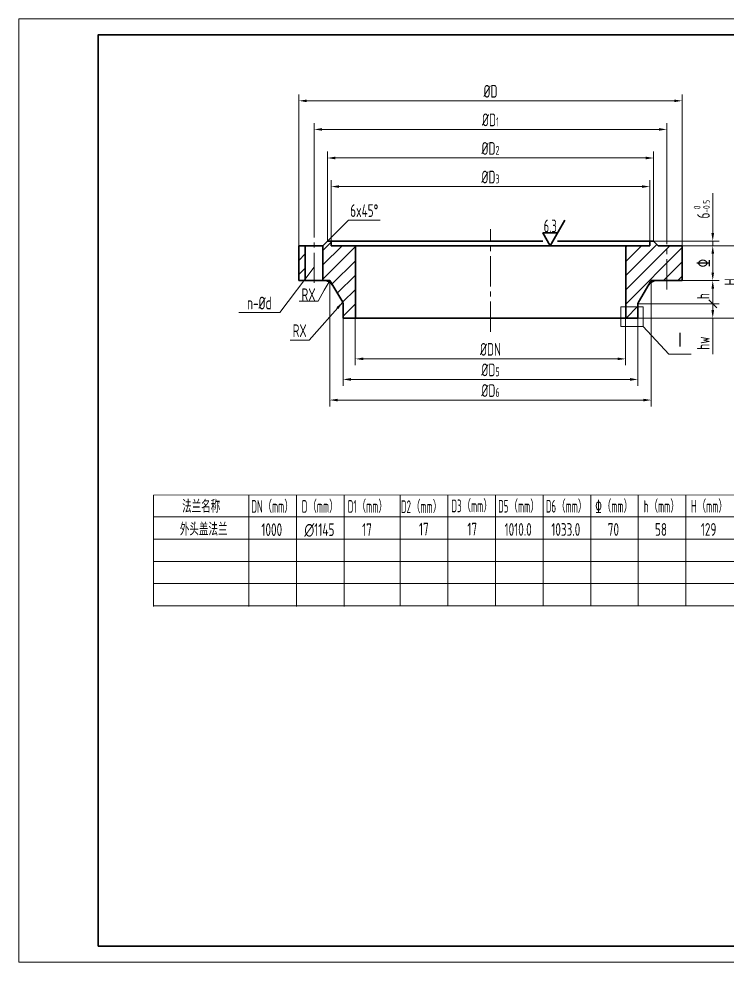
# Model space of a CAD drawing. Header units: millimetres. Extents: x 2135 to 2555, y 1580 to 1877.
# Drawn here: x 2135.2 to 2358.3, y 1579.8 to 1876.8 of the extents above; entities that cross this region are included whole.
import ezdxf
from ezdxf.enums import TextEntityAlignment as Align

# ---------------------------------------------------------------- set-up
doc = ezdxf.new("R2010")
doc.units = ezdxf.units.MM
doc.linetypes.add('CENTER2', pattern=[28.575, 19.05, -3.175, 3.175, -3.175])
doc.linetypes.add('PHANTOM2', pattern=[31.75, 15.875, -3.175, 3.175, -3.175, 3.175, -3.175])
for name, color, linetype, lineweight in [('1粗实线', 7, 'Continuous', 30), ('2细实线', 3, 'Continuous', 18), ('3中心线', 1, 'CENTER2', 18), ('5双点划线', 2, 'PHANTOM2', 20), ('6剖面线', 6, 'Continuous', 20), ('7文本', 2, 'Continuous', 18), ('8标注', 3, 'Continuous', 18), ('9图表', 4, 'Continuous', 18)]:
    doc.layers.add(name, color=color, linetype=linetype, lineweight=lineweight)
doc.styles.add('lanpec', font='bpec_e.shx', dxfattribs={"width": 0.75, "bigfont": 'hztxt.shx'})
doc.styles.add('lanpec-dim', font='bpec_e.shx', dxfattribs={"width": 0.75})
doc.dimstyles.new('lanpec', dxfattribs={"dimtxt": 4, "dimasz": 2.5, "dimexe": 2, "dimexo": 0, "dimgap": 1, "dimtad": 1, "dimrnd": 0.01, "dimdsep": 46, "dimtxsty": 'lanpec', "dimcen": 0, "dimclrd": 256, "dimclre": 256, "dimclrt": 256, "dimadec": 1, "dimazin": 2, "dimtfac": 1, "dimtmove": 0, "dimatfit": 3, "dimfxl": 1, "dimtfill": 1, "dimlwd": -1, "dimlwe": -1, "dimarcsym": 1})
pattern_1 = [(45, (-42550.552, -17518.676), (-2.24506403, 2.24506403), [])]

# ---------------------------------------------------------------- blocks, each defined once
blk = doc.blocks.new('A3')
at = {"layer": '1粗实线'}
blk.add_lwpolyline([(-395, 5), (-5, 5), (-5, 292), (-395, 292)], close=True, dxfattribs=at)
at = {"layer": '9图表'}
blk.add_lwpolyline([(-420, 0), (0, 0), (0, 297), (-420, 297)], close=True, dxfattribs=at)
blk = doc.blocks.new('*D12')
at = {"layer": '8标注', "transparency": 16777216}
for p, q in [((2344.13, 1805.35), (2364.43, 1805.35)), ((2362.43, 1785.05), (2362.43, 1802.85)), ((2330.21, 1782.55), (2364.43, 1782.55))]:
    blk.add_line(p, q, dxfattribs=at)
for points in [[(2362.02, 1802.85), (2362.85, 1802.85), (2362.43, 1805.35)], [(2362.02, 1785.05), (2362.85, 1785.05), (2362.43, 1782.55)]]:
    blk.add_solid(points, dxfattribs=at)
at = {"layer": 'Defpoints', "color": 0, "transparency": 16777216}
for p in [(2344.13, 1805.35), (2362.43, 1805.35), (2330.21, 1782.55)]:
    blk.add_point(p, dxfattribs=at)
at = {"layer": '8标注', "transparency": 16777216, "insert": (2359.43, 1793.95), "char_height": 4, "attachment_point": 5, "rotation": 90, "style": 'lanpec', "bg_fill": 3, "box_fill_scale": 1.1, "bg_fill_color": 256, "bg_fill_true_color": 13158600, "bg_fill_transparency": 0}
blk.add_mtext('H', dxfattribs=at)
blk = doc.blocks.new('*D13')
at = {"layer": '8标注', "transparency": 16777216}
for p, q in [((2232.37, 1806.79), (2232.37, 1834.96)), ((2332.63, 1832.96), (2234.87, 1832.96)), ((2335.13, 1806.79), (2335.13, 1834.96))]:
    blk.add_line(p, q, dxfattribs=at)
for points in [[(2234.87, 1833.37), (2234.87, 1832.54), (2232.37, 1832.96)], [(2332.63, 1833.37), (2332.63, 1832.54), (2335.13, 1832.96)]]:
    blk.add_solid(points, dxfattribs=at)
at = {"layer": 'Defpoints', "color": 0, "transparency": 16777216}
for p in [(2232.37, 1832.96), (2232.37, 1806.79), (2335.13, 1806.79)]:
    blk.add_point(p, dxfattribs=at)
at = {"layer": '8标注', "transparency": 16777216, "insert": (2283.75, 1835.96), "char_height": 4, "attachment_point": 5, "style": 'lanpec', "bg_fill": 3, "box_fill_scale": 1.1, "bg_fill_color": 256, "bg_fill_true_color": 13158600, "bg_fill_transparency": 0}
blk.add_mtext('%%CD{\\H0.7x;\\S^ 2;}', dxfattribs=at)
blk = doc.blocks.new('*D14')
at = {"layer": '8标注', "transparency": 16777216}
for p, q in [((2233.57, 1806.79), (2233.57, 1825.96)), ((2331.43, 1823.96), (2236.07, 1823.96)), ((2333.93, 1806.79), (2333.93, 1825.96))]:
    blk.add_line(p, q, dxfattribs=at)
for points in [[(2236.07, 1824.37), (2236.07, 1823.54), (2233.57, 1823.96)], [(2331.43, 1824.37), (2331.43, 1823.54), (2333.93, 1823.96)]]:
    blk.add_solid(points, dxfattribs=at)
at = {"layer": 'Defpoints', "color": 0, "transparency": 16777216}
for p in [(2233.57, 1823.96), (2233.57, 1806.79), (2333.93, 1806.79)]:
    blk.add_point(p, dxfattribs=at)
at = {"layer": '8标注', "transparency": 16777216, "insert": (2283.75, 1826.96), "char_height": 4, "attachment_point": 5, "style": 'lanpec', "bg_fill": 3, "box_fill_scale": 1.1, "bg_fill_color": 256, "bg_fill_true_color": 13158600, "bg_fill_transparency": 0}
blk.add_mtext('%%CD{\\H0.7x;\\S^ 3;}', dxfattribs=at)
blk = doc.blocks.new('*D15')
at = {"layer": '8标注', "transparency": 16777216}
for p, q in [((2223.37, 1805.35), (2223.37, 1852.96)), ((2225.87, 1850.96), (2341.63, 1850.96)), ((2344.13, 1805.35), (2344.13, 1852.96))]:
    blk.add_line(p, q, dxfattribs=at)
for points in [[(2225.87, 1851.37), (2225.87, 1850.54), (2223.37, 1850.96)], [(2341.63, 1851.37), (2341.63, 1850.54), (2344.13, 1850.96)]]:
    blk.add_solid(points, dxfattribs=at)
at = {"layer": 'Defpoints', "color": 0, "transparency": 16777216}
for p in [(2344.13, 1850.96), (2223.37, 1805.35), (2344.13, 1805.35)]:
    blk.add_point(p, dxfattribs=at)
at = {"layer": '8标注', "transparency": 16777216, "insert": (2283.75, 1853.96), "char_height": 4, "attachment_point": 5, "style": 'lanpec', "bg_fill": 3, "box_fill_scale": 1.1, "bg_fill_color": 256, "bg_fill_true_color": 13158600, "bg_fill_transparency": 0}
blk.add_mtext('%%CD', dxfattribs=at)
blk = doc.blocks.new('*D16')
at = {"layer": '8标注', "transparency": 16777216}
for p, q in [((2228.17, 1807.98), (2228.17, 1843.96)), ((2230.67, 1841.96), (2336.83, 1841.96)), ((2339.33, 1807.56), (2339.33, 1843.96))]:
    blk.add_line(p, q, dxfattribs=at)
for points in [[(2230.67, 1842.37), (2230.67, 1841.54), (2228.17, 1841.96)], [(2336.83, 1842.37), (2336.83, 1841.54), (2339.33, 1841.96)]]:
    blk.add_solid(points, dxfattribs=at)
at = {"layer": 'Defpoints', "color": 0, "transparency": 16777216}
for p in [(2339.33, 1841.96), (2228.17, 1807.98), (2339.33, 1807.56)]:
    blk.add_point(p, dxfattribs=at)
at = {"layer": '8标注', "transparency": 16777216, "insert": (2283.75, 1844.96), "char_height": 4, "attachment_point": 5, "style": 'lanpec', "bg_fill": 3, "box_fill_scale": 1.1, "bg_fill_color": 256, "bg_fill_true_color": 13158600, "bg_fill_transparency": 0}
blk.add_mtext('%%CD{\\H0.7x;\\S^ 1;}', dxfattribs=at)
blk = doc.blocks.new('*D17')
at = {"layer": '8标注', "transparency": 16777216}
for p, q in [((2233.1, 1794.35), (2233.1, 1754.74)), ((2334.41, 1794.35), (2334.41, 1754.74)), ((2235.6, 1756.74), (2331.91, 1756.74))]:
    blk.add_line(p, q, dxfattribs=at)
for points in [[(2235.6, 1757.15), (2235.6, 1756.32), (2233.1, 1756.74)], [(2331.91, 1757.15), (2331.91, 1756.32), (2334.41, 1756.74)]]:
    blk.add_solid(points, dxfattribs=at)
at = {"layer": 'Defpoints', "color": 0, "transparency": 16777216}
for p in [(2233.1, 1794.35), (2334.41, 1794.35), (2334.41, 1756.74)]:
    blk.add_point(p, dxfattribs=at)
at = {"layer": '8标注', "transparency": 16777216, "insert": (2283.75, 1759.74), "char_height": 4, "attachment_point": 5, "style": 'lanpec', "bg_fill": 3, "box_fill_scale": 1.1, "bg_fill_color": 256, "bg_fill_true_color": 13158600, "bg_fill_transparency": 0}
blk.add_mtext('%%CD{\\H0.7x;\\S^ 6;}', dxfattribs=at)
blk = doc.blocks.new('_Oblique')
at = {"color": 0, "linetype": 'ByBlock', "lineweight": -2}
blk.add_line((-0.5, -0.5), (0.5, 0.5), dxfattribs=at)
blk = doc.blocks.new('*D18')
at = {"layer": '8标注', "transparency": 16777216}
for p, q in [((2344.13, 1794.35), (2355.76, 1794.35)), ((2353.76, 1787.05), (2353.76, 1791.85)), ((2330.21, 1787.05), (2355.76, 1787.05))]:
    blk.add_line(p, q, dxfattribs=at)
blk.add_solid([(2353.35, 1791.85), (2354.18, 1791.85), (2353.76, 1794.35)], dxfattribs=at)
at = {"layer": 'Defpoints', "color": 0, "transparency": 16777216}
for p in [(2344.13, 1794.35), (2353.76, 1794.35), (2330.21, 1787.05)]:
    blk.add_point(p, dxfattribs=at)
at = {"layer": '8标注', "transparency": 16777216, "xscale": 2.5, "yscale": 2.5, "zscale": 2.5, "rotation": 270}
blk.add_blockref('_Oblique', (2353.76, 1787.05), dxfattribs=at)
at = {"layer": '8标注', "transparency": 16777216, "insert": (2350.76, 1789.45), "char_height": 4, "attachment_point": 5, "rotation": 90, "style": 'lanpec', "bg_fill": 3, "box_fill_scale": 1.1, "bg_fill_color": 256, "bg_fill_true_color": 13158600, "bg_fill_transparency": 0}
blk.add_mtext('h', dxfattribs=at)
blk = doc.blocks.new('*D19')
at = {"layer": '8标注', "transparency": 16777216}
for p, q in [((2241.17, 1782.55), (2241.17, 1767.71)), ((2326.33, 1782.55), (2326.33, 1767.71)), ((2243.67, 1769.71), (2323.83, 1769.71))]:
    blk.add_line(p, q, dxfattribs=at)
for points in [[(2243.67, 1770.13), (2243.67, 1769.3), (2241.17, 1769.71)], [(2323.83, 1770.13), (2323.83, 1769.3), (2326.33, 1769.71)]]:
    blk.add_solid(points, dxfattribs=at)
at = {"layer": 'Defpoints', "color": 0, "transparency": 16777216}
for p in [(2241.17, 1782.55), (2326.33, 1782.55), (2326.33, 1769.71)]:
    blk.add_point(p, dxfattribs=at)
at = {"layer": '8标注', "transparency": 16777216, "insert": (2283.75, 1772.71), "char_height": 4, "attachment_point": 5, "style": 'lanpec', "bg_fill": 3, "box_fill_scale": 1.1, "bg_fill_color": 256, "bg_fill_true_color": 13158600, "bg_fill_transparency": 0}
blk.add_mtext('%%CDN', dxfattribs=at)
blk = doc.blocks.new('*D20')
at = {"layer": '8标注', "transparency": 16777216}
for p, q in [((2237.29, 1782.55), (2237.29, 1761.24)), ((2330.21, 1782.55), (2330.21, 1761.24)), ((2239.79, 1763.24), (2327.71, 1763.24))]:
    blk.add_line(p, q, dxfattribs=at)
for points in [[(2239.79, 1763.66), (2239.79, 1762.82), (2237.29, 1763.24)], [(2327.71, 1763.66), (2327.71, 1762.82), (2330.21, 1763.24)]]:
    blk.add_solid(points, dxfattribs=at)
at = {"layer": 'Defpoints', "color": 0, "transparency": 16777216}
for p in [(2237.29, 1782.55), (2330.21, 1782.55), (2330.21, 1763.24)]:
    blk.add_point(p, dxfattribs=at)
at = {"layer": '8标注', "transparency": 16777216, "insert": (2283.75, 1766.24), "char_height": 4, "attachment_point": 5, "style": 'lanpec', "bg_fill": 3, "box_fill_scale": 1.1, "bg_fill_color": 256, "bg_fill_true_color": 13158600, "bg_fill_transparency": 0}
blk.add_mtext('%%CD{\\H0.7x;\\S^ 5;}', dxfattribs=at)
blk = doc.blocks.new('粗糙度')
at = {"layer": '1粗实线'}
blk.add_lwpolyline([(4.62, 8), (0, 0), (-2.31, 4), (2.31, 4)], dxfattribs=at)
at = {"layer": '7文本', "style": 'lanpec', "width": 0.7}
blk.add_attdef('Ra', text='', height=4, dxfattribs=at).set_placement((0, 4.2), align=Align.CENTER)
blk = doc.blocks.new('*D23')
at = {"layer": '8标注', "transparency": 16777216}
for p, q in [((2344.13, 1805.35), (2355.76, 1805.35)), ((2353.76, 1802.85), (2353.76, 1796.85)), ((2344.13, 1794.35), (2355.76, 1794.35))]:
    blk.add_line(p, q, dxfattribs=at)
for points in [[(2353.35, 1802.85), (2354.18, 1802.85), (2353.76, 1805.35)], [(2353.35, 1796.85), (2354.18, 1796.85), (2353.76, 1794.35)]]:
    blk.add_solid(points, dxfattribs=at)
at = {"layer": 'Defpoints', "color": 0, "transparency": 16777216}
for p in [(2344.13, 1805.35), (2344.13, 1794.35), (2353.76, 1794.35)]:
    blk.add_point(p, dxfattribs=at)
at = {"layer": '8标注', "transparency": 16777216, "insert": (2350.72, 1799.85), "char_height": 4, "attachment_point": 5, "rotation": 90, "style": 'lanpec', "bg_fill": 3, "box_fill_scale": 1.1, "bg_fill_color": 256, "bg_fill_true_color": 13158600, "bg_fill_transparency": 0}
blk.add_mtext('\x83', dxfattribs=at)
blk = doc.blocks.new('*D21')
at = {"layer": '8标注', "transparency": 16777216}
for p, q in [((2353.76, 1809.29), (2353.76, 1821.9)), ((2335.13, 1806.79), (2355.76, 1806.79)), ((2353.76, 1805.35), (2353.76, 1806.79)), ((2344.13, 1805.35), (2355.76, 1805.35)), ((2353.76, 1802.85), (2353.76, 1800.35))]:
    blk.add_line(p, q, dxfattribs=at)
for points in [[(2353.35, 1809.29), (2354.18, 1809.29), (2353.76, 1806.79)], [(2353.35, 1802.85), (2354.18, 1802.85), (2353.76, 1805.35)]]:
    blk.add_solid(points, dxfattribs=at)
at = {"layer": 'Defpoints', "color": 0, "transparency": 16777216}
for p in [(2335.13, 1806.79), (2353.76, 1806.79), (2344.13, 1805.35)]:
    blk.add_point(p, dxfattribs=at)
at = {"layer": '8标注', "transparency": 16777216, "insert": (2350.31, 1816.84), "char_height": 4, "attachment_point": 5, "rotation": 90, "style": 'lanpec', "bg_fill": 3, "box_fill_scale": 1.1, "bg_fill_color": 256, "bg_fill_true_color": 13158600, "bg_fill_transparency": 0}
blk.add_mtext('6{\\H0.525x;\\S 0^ -0.5;}', dxfattribs=at)
blk = doc.blocks.new('*D22')
at = {"layer": '8标注', "transparency": 16777216}
for p, q in [((2344.13, 1787.05), (2355.76, 1787.05)), ((2353.76, 1787.05), (2353.76, 1785.05)), ((2330.21, 1782.55), (2355.76, 1782.55)), ((2353.76, 1782.55), (2353.76, 1771.16))]:
    blk.add_line(p, q, dxfattribs=at)
blk.add_solid([(2353.35, 1785.05), (2354.18, 1785.05), (2353.76, 1782.55)], dxfattribs=at)
at = {"layer": 'Defpoints', "color": 0, "transparency": 16777216}
for p in [(2344.13, 1787.05), (2353.76, 1787.05), (2330.21, 1782.55)]:
    blk.add_point(p, dxfattribs=at)
at = {"layer": '8标注', "transparency": 16777216, "xscale": 2.5, "yscale": 2.5, "zscale": 2.5, "rotation": 90}
blk.add_blockref('_Oblique', (2353.76, 1787.05), dxfattribs=at)
at = {"layer": '8标注', "transparency": 16777216, "insert": (2350.76, 1774.66), "char_height": 4, "attachment_point": 5, "rotation": 90, "style": 'lanpec', "bg_fill": 3, "box_fill_scale": 1.1, "bg_fill_color": 256, "bg_fill_true_color": 13158600, "bg_fill_transparency": 0}
blk.add_mtext('hw', dxfattribs=at)

msp = doc.modelspace()

# ---------------------------------------------------------------- linework, layer by layer
at = {"layer": '2细实线', "ltscale": 0.5}
for p, q in [((2223.445, 1787.87), (2229.445, 1787.87)), ((2204.44, 1784.28), (2217.44, 1784.28)), ((2220.654, 1775.597), (2226.654, 1775.597))]:
    msp.add_line(p, q, dxfattribs=at)
at = {"layer": '8标注', "ltscale": 0.5}
for p, q in [((2228.175, 1798.605), (2217.44, 1784.28)), ((2339.96, 1771.241), (2346.96, 1771.241))]:
    msp.add_line(p, q, dxfattribs=at)
at = {"layer": '8标注'}
msp.add_line((2231.404, 1791.346), (2229.445, 1787.87), dxfattribs=at)
at = {"layer": '9图表', "color": 4, "ltscale": 0.5}
for p, q in [((2177.607, 1726.748), (2177.607, 1691.748)), ((2466.898, 1726.795), (2177.663, 1726.939)), ((2207.607, 1726.748), (2207.607, 1691.748)), ((2222.607, 1726.748), (2222.607, 1691.748)), ((2237.607, 1691.748), (2237.607, 1726.748)), ((2255.312, 1726.947), (2255.312, 1691.947)), ((2270.312, 1726.947), (2270.312, 1691.947)), ((2285.312, 1726.947), (2285.312, 1691.947)), ((2300.312, 1726.947), (2300.312, 1691.947)), ((2315.312, 1726.947), (2315.312, 1691.947)), ((2330.312, 1726.947), (2330.312, 1691.947)), ((2345.312, 1726.947), (2345.312, 1691.947)), ((2177.568, 1719.95), (2466.898, 1719.917)), ((2177.568, 1712.965), (2466.898, 1712.87)), ((2177.599, 1705.954), (2466.898, 1705.905)), ((2177.599, 1698.939), (2466.898, 1698.947)), ((2177.629, 1691.965), (2466.898, 1691.865))]:
    msp.add_line(p, q, dxfattribs=at)

# ---------------------------------------------------------------- block references
at = {"layer": '2细实线'}
msp.add_blockref('A3', (2555.182, 1579.765), dxfattribs=at)

# ---------------------------------------------------------------- texts
at = {"layer": '7文本', "style": 'lanpec', "width": 0.75}
for s, height, p in [('RX', 4, (2226.445, 1787.916)), ('n-%%Cd', 4, (2210.94, 1785.28)), ('RX', 4, (2223.654, 1776.597)), ('Ⅰ', 5, (2343.46, 1773.107))]:
    msp.add_text(s, height=height, dxfattribs=at).set_placement(p, align=Align.CENTER)
at = {"layer": '7文本', "color": 4, "style": 'lanpec'}
for s, width, p in [('法兰名称', 0.75, (2192.607, 1723.248)), ('DN（mm）', 0.6, (2215.107, 1723.248)), ('D（mm）', 0.6, (2230.107, 1723.248)), ('D1（mm）', 0.6, (2245.107, 1723.248)), ('D2（mm）', 0.6, (2262.053, 1723.166)), ('D3（mm）', 0.6, (2277.962, 1723.422)), ('D5（mm）', 0.6, (2292.719, 1723.306)), ('D6（mm）', 0.6, (2307.719, 1723.306)), ('%%131（mm）', 0.6, (2322.719, 1723.306)), ('h（mm）', 0.6, (2337.719, 1723.306)), ('H（mm）', 0.6, (2352.719, 1723.306))]:
    msp.add_text(s, height=4, dxfattribs=dict(at, width=width)).set_placement(p, align=Align.MIDDLE_CENTER)
at = {"layer": '7文本', "style": 'lanpec', "width": 0.75}
for s, p in [('外头盖法兰', (2193.408, 1716.079)), ('1000', (2214.849, 1715.941)), ('∅1145', (2229.849, 1715.941)), ('17', (2244.849, 1715.941)), ('17', (2262.753, 1716.116)), ('17', (2277.989, 1716.116)), ('1010.0', (2292.462, 1715.999)), ('1033.0', (2307.462, 1715.999)), ('70', (2322.462, 1715.999)), ('58', (2337.462, 1715.999)), ('129', (2352.462, 1715.999))]:
    msp.add_text(s, height=4, dxfattribs=at).set_placement(p, align=Align.MIDDLE_CENTER)

# ---------------------------------------------------------------- next in the draw order: dimensions: what is measured, and where the dimension line sits
at = {"layer": '8标注'}
dim = msp.add_linear_dim(base=(2362.435, 1805.348), p1=(2330.213, 1782.548), p2=(2344.133, 1805.348), angle=270, text='H', dimstyle='lanpec', dxfattribs=at)
dim.commit()
dim.dimension.update_dxf_attribs({"geometry": '*D12', "text_midpoint": (2359.435, 1793.948)})

# ---------------------------------------------------------------- next in the draw order: linework, layer by layer
at = {"layer": '1粗实线', "ltscale": 0.5}
msp.add_line((2330.213, 1782.548), (2237.295, 1782.548), dxfattribs=at)

# ---------------------------------------------------------------- next in the draw order: dimensions: what is measured, and where the dimension line sits
at = {"layer": '8标注'}
dim = msp.add_linear_dim(base=(2232.375, 1832.957), p1=(2335.133, 1806.788), p2=(2232.375, 1806.788), text='%%CD{\\H0.7x;\\S^ 2;}', dimstyle='lanpec', dxfattribs=at)
dim.commit()
dim.dimension.update_dxf_attribs({"geometry": '*D13', "text_midpoint": (2283.754, 1835.957)})

# ---------------------------------------------------------------- next in the draw order: dimensions: what is measured, and where the dimension line sits
dim = msp.add_linear_dim(base=(2233.575, 1823.957), p1=(2333.933, 1806.788), p2=(2233.575, 1806.788), text='%%CD{\\H0.7x;\\S^ 3;}', dimstyle='lanpec', dxfattribs=at)
dim.commit()
dim.dimension.update_dxf_attribs({"geometry": '*D14', "text_midpoint": (2283.754, 1826.957)})

# ---------------------------------------------------------------- next in the draw order: dimensions: what is measured, and where the dimension line sits
dim = msp.add_linear_dim(base=(2344.133, 1850.957), p1=(2223.375, 1805.348), p2=(2344.133, 1805.348), text='%%CD', dimstyle='lanpec', dxfattribs=at)
dim.commit()
dim.dimension.update_dxf_attribs({"geometry": '*D15', "text_midpoint": (2283.754, 1853.957)})

# ---------------------------------------------------------------- next in the draw order: linework, layer by layer
at = {"layer": '1粗实线', "ltscale": 0.5}
for p, q in [((2223.375, 1794.346), (2223.375, 1805.348)), ((2223.375, 1805.348), (2230.935, 1805.348)), ((2225.415, 1805.348), (2225.415, 1794.346)), ((2230.935, 1805.348), (2230.935, 1794.346)), ((2233.575, 1805.348), (2333.933, 1805.348)), ((2344.133, 1805.348), (2336.573, 1805.348)), ((2344.133, 1794.346), (2344.133, 1805.348))]:
    msp.add_line(p, q, dxfattribs=at)

# ---------------------------------------------------------------- next in the draw order: dimensions: what is measured, and where the dimension line sits
at = {"layer": '8标注'}
dim = msp.add_linear_dim(base=(2339.333, 1841.957), p1=(2228.175, 1807.985), p2=(2339.333, 1807.563), text='%%CD{\\H0.7x;\\S^ 1;}', dimstyle='lanpec', dxfattribs=at)
dim.commit()
dim.dimension.update_dxf_attribs({"geometry": '*D16', "text_midpoint": (2283.754, 1844.957)})

# ---------------------------------------------------------------- next in the draw order: hatches: boundary and pattern name
at = {"layer": '6剖面线'}
h = msp.add_hatch(dxfattribs=at)
h.set_pattern_fill('ANSI31', color=256, style=0)
h.set_pattern_definition(pattern_1)
h.paths.add_polyline_path([(2223.375, 1794.346), (2225.415, 1794.346), (2225.415, 1805.348), (2223.375, 1805.348)])
edge = h.paths.add_edge_path()
edge.add_line((2237.295, 1785.048), (2237.295, 1782.548))
edge.add_line((2237.295, 1782.548), (2241.175, 1782.548))
edge.add_line((2241.175, 1782.548), (2241.175, 1805.348))
edge.add_line((2241.175, 1805.348), (2233.575, 1805.348))
edge.add_line((2233.575, 1805.348), (2233.575, 1806.788))
edge.add_line((2233.575, 1806.788), (2232.375, 1806.788))
edge.add_line((2232.375, 1806.788), (2230.935, 1805.348))
edge.add_line((2230.935, 1805.348), (2230.935, 1794.346))
edge.add_line((2230.935, 1794.346), (2233.098, 1794.346))
edge.add_line((2233.098, 1794.346), (2237.029, 1787.825))
edge.add_arc((2236.045, 1787.054), 1.25, 0, 38.0779, ccw=False)
edge.add_line((2237.295, 1787.054), (2237.295, 1785.048))

# ---------------------------------------------------------------- next in the draw order: linework, layer by layer
at = {"layer": '1粗实线', "ltscale": 0.5}
for p, q in [((2230.935, 1805.348), (2232.375, 1806.788)), ((2232.375, 1806.788), (2300.235, 1806.788)), ((2233.575, 1806.788), (2233.575, 1805.348)), ((2335.133, 1806.788), (2304.898, 1806.788)), ((2333.933, 1806.788), (2333.933, 1805.348)), ((2336.573, 1805.348), (2335.133, 1806.788))]:
    msp.add_line(p, q, dxfattribs=at)
at = {"layer": '2细实线', "ltscale": 0.5}
msp.add_line((2238.974, 1813.387), (2248.974, 1813.387), dxfattribs=at)
at = {"layer": '3中心线', "ltscale": 0.5}
msp.add_line((2228.175, 1793.62), (2228.175, 1807.985), dxfattribs=at)
at = {"layer": '8标注', "ltscale": 0.5}
msp.add_line((2238.974, 1813.387), (2232.375, 1806.788), dxfattribs=at)

# ---------------------------------------------------------------- next in the draw order: block references
at = {"layer": '8标注'}
msp.add_blockref('粗糙度', (2302.566, 1805.348), dxfattribs=at).add_auto_attribs({'Ra': '6.3'})

# ---------------------------------------------------------------- next in the draw order: texts
at = {"layer": '7文本', "style": 'lanpec-dim', "width": 0.75}
msp.add_text('6x45°', height=4, dxfattribs=at).set_placement((2243.974, 1814.387), align=Align.CENTER)

# ---------------------------------------------------------------- next in the draw order: dimensions: what is measured, and where the dimension line sits
at = {"layer": '8标注'}
dim = msp.add_linear_dim(base=(2334.41, 1756.737), p1=(2233.098, 1794.346), p2=(2334.41, 1794.346), text='%%CD{\\H0.7x;\\S^ 6;}', dimstyle='lanpec', dxfattribs=at)
dim.commit()
dim.dimension.update_dxf_attribs({"geometry": '*D17', "text_midpoint": (2283.754, 1759.737)})

# ---------------------------------------------------------------- next in the draw order: hatches: boundary and pattern name
at = {"layer": '6剖面线'}
h = msp.add_hatch(dxfattribs=at)
h.set_pattern_fill('ANSI31', color=256, style=0)
h.set_pattern_definition(pattern_1)
edge = h.paths.add_edge_path()
edge.add_line((2339.333, 1805.348), (2336.573, 1805.348))
edge.add_line((2336.573, 1805.348), (2335.133, 1806.788))
edge.add_line((2335.133, 1806.788), (2333.933, 1806.788))
edge.add_line((2333.933, 1806.788), (2333.933, 1805.348))
edge.add_line((2333.933, 1805.348), (2326.333, 1805.348))
edge.add_line((2326.333, 1805.348), (2326.333, 1782.548))
edge.add_line((2326.333, 1782.548), (2330.213, 1782.548))
edge.add_line((2330.213, 1782.548), (2330.213, 1785.048))
edge.add_line((2330.213, 1785.048), (2330.213, 1787.054))
edge.add_arc((2331.463, 1787.054), 1.25, 155.91051, 180, ccw=False)
edge.add_line((2330.322, 1787.565), (2334.41, 1794.346))
edge.add_line((2334.41, 1794.346), (2339.333, 1794.346))
edge.add_line((2339.333, 1794.346), (2339.333, 1805.348))
h.paths.add_polyline_path([(2344.133, 1805.348), (2339.333, 1805.348), (2339.333, 1794.346), (2344.133, 1794.346)])

# ---------------------------------------------------------------- next in the draw order: linework, layer by layer
at = {"layer": '1粗实线', "ltscale": 0.5}
for p, q in [((2326.333, 1782.548), (2326.333, 1805.348)), ((2233.098, 1794.346), (2223.375, 1794.346)), ((2237.186, 1787.565), (2233.098, 1794.346)), ((2330.322, 1787.565), (2334.41, 1794.346)), ((2334.41, 1794.346), (2344.133, 1794.346)), ((2237.295, 1782.548), (2237.295, 1787.054)), ((2330.213, 1782.548), (2330.213, 1787.054))]:
    msp.add_line(p, q, dxfattribs=at)
for centre, radius, start, end in [((2231.404, 1791.346), 3, 31.0837, 90), ((2236.045, 1787.054), 1.25, 0, 24.08949), ((2331.463, 1787.054), 1.25, 155.91051, 180)]:
    msp.add_arc(centre, radius, start, end, dxfattribs=at)
at = {"layer": '3中心线', "ltscale": 0.5}
msp.add_line((2283.754, 1778.24), (2283.754, 1810.537), dxfattribs=at)
at = {"layer": '8标注', "ltscale": 0.5}
msp.add_line((2339.96, 1771.241), (2331.858, 1779.855), dxfattribs=at)

# ---------------------------------------------------------------- next in the draw order: leaders
at = {"layer": '8标注'}
for points, override in [([(2232.879, 1793.958), (2231.404, 1791.346)], {"dimasz": 1.2, "dimgap": 1.75, "dimtad": 0}), ([(2237.186, 1787.565), (2226.654, 1775.597)], {"dimgap": 1.75, "dimtad": 0})]:
    msp.add_leader(points, dimstyle='lanpec', override=override, dxfattribs=at)

# ---------------------------------------------------------------- next in the draw order: dimensions: what is measured, and where the dimension line sits
at = {"layer": '8标注', "color": 1}
dim = msp.add_linear_dim(base=(2353.764, 1794.346), p1=(2330.213, 1787.054), p2=(2344.133, 1794.346), angle=270, text='h', dimstyle='lanpec', override={"dimblk1": 'Oblique', "dimsah": 1}, dxfattribs=at)
dim.commit()
dim.dimension.update_dxf_attribs({"geometry": '*D18', "text_midpoint": (2350.764, 1789.45)})

# ---------------------------------------------------------------- next in the draw order: linework, layer by layer
at = {"layer": '1粗实线', "ltscale": 0.5}
msp.add_arc((2336.105, 1791.346), 3, 90, 148.9163, dxfattribs=at)
at = {"layer": '3中心线', "ltscale": 0.5}
msp.add_line((2339.333, 1791.556), (2339.333, 1807.985), dxfattribs=at)
at = {"layer": '5双点划线', "ltscale": 0.5}
msp.add_lwpolyline([(2331.858, 1779.855), (2324.816, 1779.855), (2324.816, 1786.072), (2331.858, 1786.072)], close=True, dxfattribs=at)

# ---------------------------------------------------------------- next in the draw order: dimensions: what is measured, and where the dimension line sits
at = {"layer": '8标注'}
dim = msp.add_linear_dim(base=(2353.764, 1794.346), p1=(2344.133, 1805.348), p2=(2344.133, 1794.346), angle=90, text='\x83', dimstyle='lanpec', dxfattribs=at)
dim.commit()
dim.dimension.update_dxf_attribs({"geometry": '*D23', "text_midpoint": (2350.72, 1799.847)})

# ---------------------------------------------------------------- next in the draw order: dimensions: what is measured, and where the dimension line sits
dim = msp.add_linear_dim(base=(2353.764, 1806.788), p1=(2344.133, 1805.348), p2=(2335.133, 1806.788), angle=270, text='6{\\H0.525x;\\S 0^ -0.5;}', dimstyle='lanpec', dxfattribs=at)
dim.commit()
dim.dimension.update_dxf_attribs({"geometry": '*D21', "text_midpoint": (2353.764, 1816.842), "dimtype": 160})
dim = msp.add_linear_dim(base=(2326.333, 1769.714), p1=(2241.175, 1782.548), p2=(2326.333, 1782.548), text='%%CDN', dimstyle='lanpec', dxfattribs=at)
dim.commit()
dim.dimension.update_dxf_attribs({"geometry": '*D19', "text_midpoint": (2283.754, 1772.714)})

# ---------------------------------------------------------------- next in the draw order: linework, layer by layer
at = {"layer": '1粗实线', "ltscale": 0.5}
msp.add_line((2241.175, 1782.548), (2241.175, 1805.348), dxfattribs=at)

# ---------------------------------------------------------------- next in the draw order: dimensions: what is measured, and where the dimension line sits
at = {"layer": '8标注'}
dim = msp.add_linear_dim(base=(2330.213, 1763.239), p1=(2237.295, 1782.548), p2=(2330.213, 1782.548), text='%%CD{\\H0.7x;\\S^ 5;}', dimstyle='lanpec', dxfattribs=at)
dim.commit()
dim.dimension.update_dxf_attribs({"geometry": '*D20', "text_midpoint": (2283.754, 1766.239)})

# ---------------------------------------------------------------- next in the draw order: dimensions: what is measured, and where the dimension line sits
at = {"layer": '8标注', "color": 1}
dim = msp.add_linear_dim(base=(2353.764, 1787.054), p1=(2330.213, 1782.548), p2=(2344.133, 1787.054), angle=270, text='hw', dimstyle='lanpec', override={"dimblk2": 'Oblique', "dimsah": 1}, dxfattribs=at)
dim.commit()
dim.dimension.update_dxf_attribs({"geometry": '*D22', "text_midpoint": (2353.764, 1774.659), "dimtype": 160})

doc.saveas('drawing.dxf')
